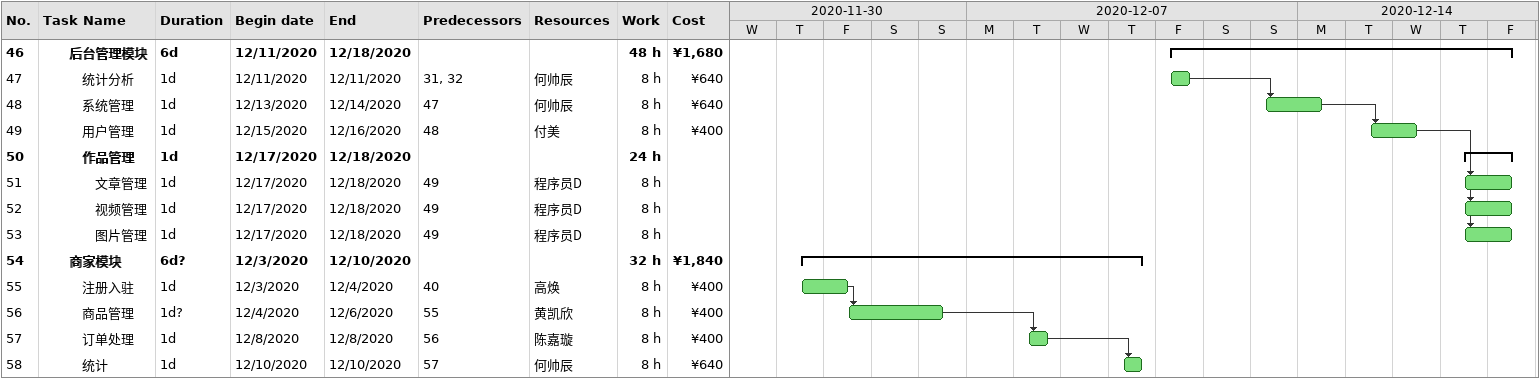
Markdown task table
| ID | Level | Task | Duration | Start | Finish | Predecessors | Resources | Work (h) | Cost (¥) |
|---|---|---|---|---|---|---|---|---|---|
| 46 | 3 | **后台管理模块** | 6d | 2020-12-11 | 2020-12-18 |  |  | 48 | 1680 |
| 47 | 4 | 统计分析 | 1d | 2020-12-11 | 2020-12-11 | 31, 32 | 何帅辰 | 8 | 640 |
| 48 | 4 | 系统管理 | 1d | 2020-12-13 | 2020-12-14 | 47 | 何帅辰 | 8 | 640 |
| 49 | 4 | 用户管理 | 1d | 2020-12-15 | 2020-12-16 | 48 | 付美 | 8 | 400 |
| 50 | 4 | **作品管理** | 1d | 2020-12-17 | 2020-12-18 |  |  | 24 |  |
| 51 | 5 | 文章管理 | 1d | 2020-12-17 | 2020-12-18 | 49 | 程序员D | 8 |  |
| 52 | 5 | 视频管理 | 1d | 2020-12-17 | 2020-12-18 | 49 | 程序员D | 8 |  |
| 53 | 5 | 图片管理 | 1d | 2020-12-17 | 2020-12-18 | 49 | 程序员D | 8 |  |
| 54 | 3 | **商家模块** | 6d? | 2020-12-03 | 2020-12-10 |  |  | 32 | 1840 |
| 55 | 4 | 注册入驻 | 1d | 2020-12-03 | 2020-12-04 | 40 | 高焕 | 8 | 400 |
| 56 | 4 | 商品管理 | 1d? | 2020-12-04 | 2020-12-06 | 55 | 黄凯欣 | 8 | 400 |
| 57 | 4 | 订单处理 | 1d | 2020-12-08 | 2020-12-08 | 56 | 陈嘉璇 | 8 | 400 |
| 58 | 4 | 统计 | 1d | 2020-12-10 | 2020-12-10 | 57 | 何帅辰 | 8 | 640 |
